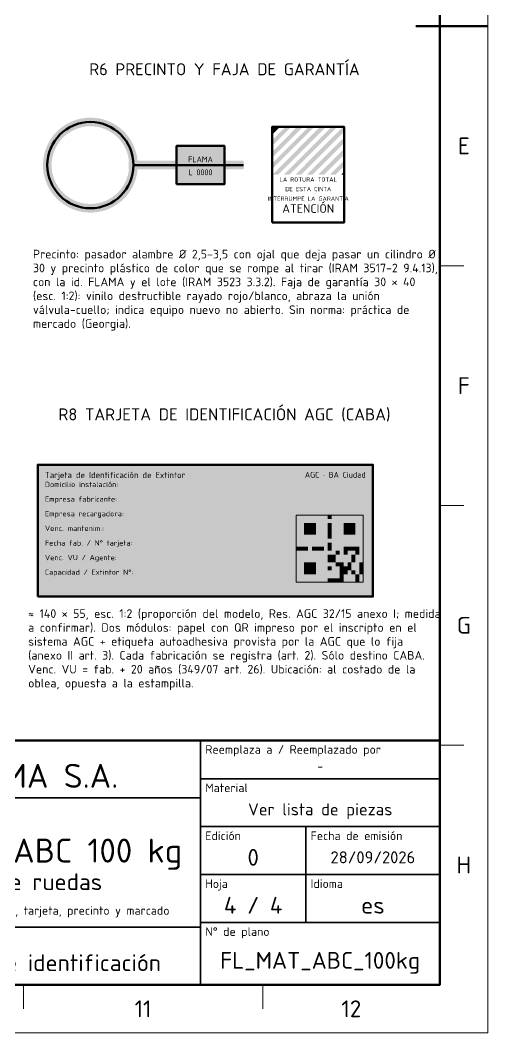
# Model space of a CAD drawing. Header units: millimetres. Extents: x 0 to 2382, y 0 to 420.
# Drawn here: x 2284.3 to 2382, y 0 to 211.2 of the extents above; entities that cross this region are included whole.
import ezdxf
from ezdxf.enums import TextEntityAlignment as Align

# ---------------------------------------------------------------- set-up
doc = ezdxf.new("R2010")
doc.units = ezdxf.units.MM
for name, color, linetype, lineweight in [('01-VISIBLE', 7, 'CONTINUOUS', 70), ('06-TEXTO', 7, 'CONTINUOUS', 25), ('07-RECUADRO', 7, 'CONTINUOUS', 70), ('08-FINA', 5, 'CONTINUOUS', 18), ('10-ROTULO', 7, 'CONTINUOUS', 35), ('11-TEXTO-ROTULO', 7, 'CONTINUOUS', 25), ('13-GRAFICA', 30, 'CONTINUOUS', 18)]:
    doc.layers.add(name, color=color, linetype=linetype, lineweight=lineweight)
doc.styles.add('ISO3098', font='isocpeur.ttf')

msp = doc.modelspace()

# ---------------------------------------------------------------- hatches: boundary and pattern name
at = {"layer": '13-GRAFICA', "true_color": 0xd6d9de}
h = msp.add_hatch(color=7, dxfattribs=at)
h.dxf.hatch_style = 1
h.paths.add_polyline_path([(2290.953, 186.767), (2291.146, 187.027), (2291.347, 187.28), (2291.557, 187.528), (2291.774, 187.768), (2292, 188), (2292.232, 188.226), (2292.472, 188.443), (2292.72, 188.653), (2292.973, 188.854), (2293.233, 189.047), (2293.5, 189.232), (2293.772, 189.407), (2294.05, 189.574), (2294.333, 189.731), (2294.621, 189.879), (2294.914, 190.018), (2295.211, 190.146), (2295.513, 190.265), (2295.818, 190.375), (2296.126, 190.474), (2296.438, 190.563), (2296.752, 190.641), (2297.069, 190.71), (2297.387, 190.768), (2297.708, 190.815), (2298.03, 190.852), (2298.353, 190.879), (2298.676, 190.895), (2299, 190.9), (2299.324, 190.895), (2299.647, 190.879), (2299.97, 190.852), (2300.292, 190.815), (2300.613, 190.768), (2300.931, 190.71), (2301.248, 190.641), (2301.562, 190.563), (2301.874, 190.474), (2302.182, 190.375), (2302.487, 190.265), (2302.789, 190.146), (2303.086, 190.018), (2303.379, 189.879), (2303.667, 189.731), (2303.95, 189.574), (2304.228, 189.407), (2304.5, 189.232), (2304.767, 189.047), (2305.027, 188.854), (2305.28, 188.653), (2305.528, 188.443), (2305.768, 188.226), (2306, 188), (2306.226, 187.768), (2306.443, 187.528), (2306.653, 187.28), (2306.854, 187.027), (2307.047, 186.767), (2307.1, 186.69), (2307.1, 181), (2307.096, 181.265), (2307.083, 181.53), (2307.061, 181.794), (2307.031, 182.057), (2306.992, 182.319), (2306.944, 182.58), (2306.888, 182.839), (2306.824, 183.096), (2306.751, 183.351), (2306.67, 183.604), (2306.581, 183.853), (2306.483, 184.1), (2306.378, 184.343), (2306.265, 184.583), (2306.144, 184.818), (2306.015, 185.05), (2305.879, 185.277), (2305.735, 185.5), (2305.584, 185.718), (2305.426, 185.931), (2305.261, 186.139), (2305.09, 186.341), (2304.912, 186.537), (2304.728, 186.728), (2304.537, 186.912), (2304.341, 187.09), (2304.139, 187.261), (2303.931, 187.426), (2303.718, 187.584), (2303.5, 187.735), (2303.277, 187.879), (2303.05, 188.015), (2302.818, 188.144), (2302.583, 188.265), (2302.343, 188.378), (2302.1, 188.483), (2301.853, 188.581), (2301.604, 188.67), (2301.351, 188.751), (2301.096, 188.824), (2300.839, 188.888), (2300.58, 188.944), (2300.319, 188.992), (2300.057, 189.031), (2299.794, 189.061), (2299.53, 189.083), (2299.265, 189.096), (2299, 189.1), (2298.735, 189.096), (2298.47, 189.083), (2298.206, 189.061), (2297.943, 189.031), (2297.681, 188.992), (2297.42, 188.944), (2297.161, 188.888), (2296.904, 188.824), (2296.649, 188.751), (2296.396, 188.67), (2296.147, 188.581), (2295.9, 188.483), (2295.657, 188.378), (2295.417, 188.265), (2295.182, 188.144), (2294.95, 188.015), (2294.723, 187.879), (2294.5, 187.735), (2294.282, 187.584), (2294.069, 187.426), (2293.861, 187.261), (2293.659, 187.09), (2293.463, 186.912), (2293.272, 186.728), (2293.088, 186.537), (2292.91, 186.341), (2292.739, 186.139), (2292.574, 185.931), (2292.416, 185.718), (2292.265, 185.5), (2292.121, 185.277), (2291.985, 185.05), (2291.856, 184.818), (2291.735, 184.583), (2291.622, 184.343), (2291.517, 184.1), (2291.419, 183.853), (2291.33, 183.604), (2291.249, 183.351), (2291.176, 183.096), (2291.112, 182.839), (2291.056, 182.58), (2291.008, 182.319), (2290.969, 182.057), (2290.939, 181.794), (2290.917, 181.53), (2290.904, 181.265), (2290.9, 181), (2290.9, 186.69)])
at = {"layer": '13-GRAFICA', "true_color": 0xc81e2d}
h = msp.add_hatch(color=7, dxfattribs=at)
h.dxf.hatch_style = 1
h.paths.add_polyline_path([(2337, 187.4), (2337, 188.6), (2337.4, 189), (2338.6, 189)])
h = msp.add_hatch(color=7, dxfattribs=at)
h.dxf.hatch_style = 1
h.paths.add_polyline_path([(2337, 185), (2337, 186.2), (2339.8, 189), (2341, 189)])
h = msp.add_hatch(color=7, dxfattribs=at)
h.dxf.hatch_style = 1
h.paths.add_polyline_path([(2337, 182.6), (2337, 183.8), (2342.2, 189), (2343.4, 189)])
h = msp.add_hatch(color=7, dxfattribs=at)
h.dxf.hatch_style = 1
h.paths.add_polyline_path([(2337, 180.2), (2337, 181.4), (2344.6, 189), (2345.8, 189)])
h = msp.add_hatch(color=7, dxfattribs=at)
h.dxf.hatch_style = 1
h.paths.add_polyline_path([(2337, 179), (2347, 189), (2348.2, 189), (2338.2, 179)])
h = msp.add_hatch(color=7, dxfattribs=at)
h.dxf.hatch_style = 1
h.paths.add_polyline_path([(2339.4, 179), (2349.4, 189), (2350.6, 189), (2340.6, 179)])
h = msp.add_hatch(color=7, dxfattribs=at)
h.dxf.hatch_style = 1
h.paths.add_polyline_path([(2341.8, 179), (2351.8, 189), (2352, 189), (2352, 188), (2343, 179)])
at = {"layer": '13-GRAFICA', "true_color": 0xd6d9de}
h = msp.add_hatch(color=7, dxfattribs=at)
h.dxf.hatch_style = 1
h.paths.add_polyline_path([(2290.768, 175.5), (2290.593, 175.772), (2290.426, 176.05), (2290.269, 176.333), (2290.121, 176.621), (2289.982, 176.914), (2289.854, 177.211), (2289.735, 177.513), (2289.625, 177.818), (2289.526, 178.126), (2289.437, 178.438), (2289.359, 178.752), (2289.29, 179.069), (2289.232, 179.387), (2289.185, 179.708), (2289.148, 180.03), (2289.121, 180.353), (2289.105, 180.676), (2289.1, 181), (2289.105, 181.324), (2289.121, 181.647), (2289.148, 181.97), (2289.185, 182.292), (2289.232, 182.613), (2289.29, 182.931), (2289.359, 183.248), (2289.437, 183.562), (2289.526, 183.874), (2289.625, 184.182), (2289.735, 184.487), (2289.854, 184.789), (2289.982, 185.086), (2290.121, 185.379), (2290.269, 185.667), (2290.426, 185.95), (2290.593, 186.228), (2290.768, 186.5), (2290.9, 186.69), (2290.9, 181), (2290.9, 175.31)])
h = msp.add_hatch(color=7, dxfattribs=at)
h.dxf.hatch_style = 1
h.paths.add_polyline_path([(2308.879, 180.353), (2308.852, 180.03), (2308.815, 179.708), (2308.768, 179.387), (2308.71, 179.069), (2308.641, 178.752), (2308.563, 178.438), (2308.474, 178.126), (2308.375, 177.818), (2308.265, 177.513), (2308.146, 177.211), (2308.018, 176.914), (2307.879, 176.621), (2307.731, 176.333), (2307.574, 176.05), (2307.407, 175.772), (2307.232, 175.5), (2307.1, 175.31), (2307.1, 181), (2307.1, 186.69), (2307.232, 186.5), (2307.407, 186.228), (2307.574, 185.95), (2307.731, 185.667), (2307.879, 185.379), (2308.018, 185.086), (2308.146, 184.789), (2308.265, 184.487), (2308.375, 184.182), (2308.474, 183.874), (2308.563, 183.562), (2308.641, 183.248), (2308.71, 182.931), (2308.768, 182.613), (2308.815, 182.292), (2308.852, 181.97), (2308.879, 181.647), (2308.895, 181.324), (2308.9, 181), (2308.895, 180.676)])
at = {"layer": '13-GRAFICA', "true_color": 0xc81e2d}
h = msp.add_hatch(color=7, dxfattribs=at)
h.dxf.hatch_style = 1
h.paths.add_polyline_path([(2344.2, 179), (2352, 186.8), (2352, 185.6), (2345.4, 179)])
at = {"layer": '13-GRAFICA', "true_color": 0xffd200}
h = msp.add_hatch(color=7, dxfattribs=at)
h.dxf.hatch_style = 1
h.paths.add_polyline_path([(2327, 177), (2327, 185), (2317, 185), (2317, 177)])
at = {"layer": '13-GRAFICA', "true_color": 0xc81e2d}
h = msp.add_hatch(color=7, dxfattribs=at)
h.dxf.hatch_style = 1
h.paths.add_polyline_path([(2346.6, 179), (2352, 184.4), (2352, 183.2), (2347.8, 179)])
at = {"layer": '13-GRAFICA', "true_color": 0xd6d9de}
h = msp.add_hatch(color=7, dxfattribs=at)
h.dxf.hatch_style = 1
h.paths.add_polyline_path([(2331, 180.1), (2331, 181.9), (2307, 181.9), (2307, 180.1)])
at = {"layer": '13-GRAFICA', "true_color": 0xc81e2d}
h = msp.add_hatch(color=7, dxfattribs=at)
h.dxf.hatch_style = 1
h.paths.add_polyline_path([(2349, 179), (2352, 182), (2352, 180.8), (2350.2, 179)])
at = {"layer": '13-GRAFICA', "true_color": 0xd6d9de}
h = msp.add_hatch(color=7, dxfattribs=at)
h.dxf.hatch_style = 1
h.paths.add_polyline_path([(2307.047, 175.233), (2306.854, 174.973), (2306.653, 174.72), (2306.443, 174.472), (2306.226, 174.232), (2306, 174), (2305.768, 173.774), (2305.528, 173.557), (2305.28, 173.347), (2305.027, 173.146), (2304.767, 172.953), (2304.5, 172.768), (2304.228, 172.593), (2303.95, 172.426), (2303.667, 172.269), (2303.379, 172.121), (2303.086, 171.982), (2302.789, 171.854), (2302.487, 171.735), (2302.182, 171.625), (2301.874, 171.526), (2301.562, 171.437), (2301.248, 171.359), (2300.931, 171.29), (2300.613, 171.232), (2300.292, 171.185), (2299.97, 171.148), (2299.647, 171.121), (2299.324, 171.105), (2299, 171.1), (2298.676, 171.105), (2298.353, 171.121), (2298.03, 171.148), (2297.708, 171.185), (2297.387, 171.232), (2297.069, 171.29), (2296.752, 171.359), (2296.438, 171.437), (2296.126, 171.526), (2295.818, 171.625), (2295.513, 171.735), (2295.211, 171.854), (2294.914, 171.982), (2294.621, 172.121), (2294.333, 172.269), (2294.05, 172.426), (2293.772, 172.593), (2293.5, 172.768), (2293.233, 172.953), (2292.973, 173.146), (2292.72, 173.347), (2292.472, 173.557), (2292.232, 173.774), (2292, 174), (2291.774, 174.232), (2291.557, 174.472), (2291.347, 174.72), (2291.146, 174.973), (2290.953, 175.233), (2290.9, 175.31), (2290.9, 181), (2290.904, 180.735), (2290.917, 180.47), (2290.939, 180.206), (2290.969, 179.943), (2291.008, 179.681), (2291.056, 179.42), (2291.112, 179.161), (2291.176, 178.904), (2291.249, 178.649), (2291.33, 178.396), (2291.419, 178.147), (2291.517, 177.9), (2291.622, 177.657), (2291.735, 177.417), (2291.856, 177.182), (2291.985, 176.95), (2292.121, 176.723), (2292.265, 176.5), (2292.416, 176.282), (2292.574, 176.069), (2292.739, 175.861), (2292.91, 175.659), (2293.088, 175.463), (2293.272, 175.272), (2293.463, 175.088), (2293.659, 174.91), (2293.861, 174.739), (2294.069, 174.574), (2294.282, 174.416), (2294.5, 174.265), (2294.723, 174.121), (2294.95, 173.985), (2295.182, 173.856), (2295.417, 173.735), (2295.657, 173.622), (2295.9, 173.517), (2296.147, 173.419), (2296.396, 173.33), (2296.649, 173.249), (2296.904, 173.176), (2297.161, 173.112), (2297.42, 173.056), (2297.681, 173.008), (2297.943, 172.969), (2298.206, 172.939), (2298.47, 172.917), (2298.735, 172.904), (2299, 172.9), (2299.265, 172.904), (2299.53, 172.917), (2299.794, 172.939), (2300.057, 172.969), (2300.319, 173.008), (2300.58, 173.056), (2300.839, 173.112), (2301.096, 173.176), (2301.351, 173.249), (2301.604, 173.33), (2301.853, 173.419), (2302.1, 173.517), (2302.343, 173.622), (2302.583, 173.735), (2302.818, 173.856), (2303.05, 173.985), (2303.277, 174.121), (2303.5, 174.265), (2303.718, 174.416), (2303.931, 174.574), (2304.139, 174.739), (2304.341, 174.91), (2304.537, 175.088), (2304.728, 175.272), (2304.912, 175.463), (2305.09, 175.659), (2305.261, 175.861), (2305.426, 176.069), (2305.584, 176.282), (2305.735, 176.5), (2305.879, 176.723), (2306.015, 176.95), (2306.144, 177.182), (2306.265, 177.417), (2306.378, 177.657), (2306.483, 177.9), (2306.581, 178.147), (2306.67, 178.396), (2306.751, 178.649), (2306.824, 178.904), (2306.888, 179.161), (2306.944, 179.42), (2306.992, 179.681), (2307.031, 179.943), (2307.061, 180.206), (2307.083, 180.47), (2307.096, 180.735), (2307.1, 181), (2307.1, 175.31)])
at = {"layer": '13-GRAFICA', "true_color": 0xc81e2d}
h = msp.add_hatch(color=7, dxfattribs=at)
h.dxf.hatch_style = 1
h.paths.add_polyline_path([(2351.4, 179), (2352, 179.6), (2352, 179)])
at = {"layer": '13-GRAFICA', "true_color": 0xffffff}
h = msp.add_hatch(color=7, dxfattribs=at)
h.dxf.hatch_style = 1
h.paths.add_polyline_path([(2358, 91), (2358, 118.5), (2288, 118.5), (2288, 91)])
at = {"layer": '13-GRAFICA', "true_color": 0xe1e1e1}
h = msp.add_hatch(color=7, dxfattribs=at)
h.dxf.hatch_style = 1
h.paths.add_polyline_path([(2358, 115.1), (2358, 118.5), (2288, 118.5), (2288, 115.1)])
at = {"layer": '13-GRAFICA', "true_color": 0xffd200}
h = msp.add_hatch(color=7, dxfattribs=at)
h.dxf.hatch_style = 1
h.paths.add_polyline_path([(2357, 115.4), (2357, 118.2), (2343, 118.2), (2343, 115.4)])
at = {"layer": '13-GRAFICA', "true_color": 0xffffff}
h = msp.add_hatch(color=7, dxfattribs=at)
h.dxf.hatch_style = 1
h.paths.add_polyline_path([(2356, 94), (2356, 108), (2342, 108), (2342, 94)])
at = {"layer": '13-GRAFICA', "true_color": 0x191919}
h = msp.add_hatch(color=7, dxfattribs=at)
h.dxf.hatch_style = 1
h.paths.add_polyline_path([(2342, 108), (2342.824, 108), (2342.824, 107.176), (2342.824, 103.059), (2342.824, 102.235), (2342, 102.235)])
h = msp.add_hatch(color=7, dxfattribs=at)
h.dxf.hatch_style = 1
h.paths.add_polyline_path([(2346.941, 108), (2346.941, 107.176), (2342.824, 107.176), (2342.824, 108)])
h = msp.add_hatch(color=7, dxfattribs=at)
h.dxf.hatch_style = 1
h.paths.add_polyline_path([(2347.765, 108), (2347.765, 102.235), (2346.941, 102.235), (2346.941, 103.059), (2346.941, 107.176), (2346.941, 108)])
h = msp.add_hatch(color=7, dxfattribs=at)
h.dxf.hatch_style = 1
h.paths.add_polyline_path([(2349.412, 107.176), (2349.412, 108), (2348.588, 108), (2348.588, 107.176)])
h = msp.add_hatch(color=7, dxfattribs=at)
h.dxf.hatch_style = 1
h.paths.add_polyline_path([(2350.235, 108), (2351.059, 108), (2351.059, 107.176), (2351.059, 103.059), (2351.059, 102.235), (2350.235, 102.235)])
h = msp.add_hatch(color=7, dxfattribs=at)
h.dxf.hatch_style = 1
h.paths.add_polyline_path([(2355.176, 108), (2355.176, 107.176), (2351.059, 107.176), (2351.059, 108)])
h = msp.add_hatch(color=7, dxfattribs=at)
h.dxf.hatch_style = 1
h.paths.add_polyline_path([(2356, 108), (2356, 102.235), (2355.176, 102.235), (2355.176, 103.059), (2355.176, 107.176), (2355.176, 108)])
h = msp.add_hatch(color=7, dxfattribs=at)
h.dxf.hatch_style = 1
h.paths.add_polyline_path([(2346.118, 103.882), (2343.647, 103.882), (2343.647, 106.353), (2346.118, 106.353)])
h = msp.add_hatch(color=7, dxfattribs=at)
h.dxf.hatch_style = 1
h.paths.add_polyline_path([(2349.412, 105.529), (2349.412, 106.353), (2348.588, 106.353), (2348.588, 105.529)])
h = msp.add_hatch(color=7, dxfattribs=at)
h.dxf.hatch_style = 1
h.paths.add_polyline_path([(2354.353, 103.882), (2351.882, 103.882), (2351.882, 106.353), (2354.353, 106.353)])
h = msp.add_hatch(color=7, dxfattribs=at)
h.dxf.hatch_style = 1
h.paths.add_polyline_path([(2349.412, 104.706), (2349.412, 105.529), (2348.588, 105.529), (2348.588, 104.706)])
h = msp.add_hatch(color=7, dxfattribs=at)
h.dxf.hatch_style = 1
h.paths.add_polyline_path([(2349.412, 103.882), (2349.412, 104.706), (2348.588, 104.706), (2348.588, 103.882)])
h = msp.add_hatch(color=7, dxfattribs=at)
h.dxf.hatch_style = 1
h.paths.add_polyline_path([(2349.412, 103.059), (2349.412, 103.882), (2348.588, 103.882), (2348.588, 103.059)])
h = msp.add_hatch(color=7, dxfattribs=at)
h.dxf.hatch_style = 1
h.paths.add_polyline_path([(2342.824, 100.588), (2342.824, 101.412), (2342, 101.412), (2342, 100.588)])
h = msp.add_hatch(color=7, dxfattribs=at)
h.dxf.hatch_style = 1
h.paths.add_polyline_path([(2342.824, 102.235), (2342.824, 103.059), (2346.941, 103.059), (2346.941, 102.235)])
h = msp.add_hatch(color=7, dxfattribs=at)
h.dxf.hatch_style = 1
h.paths.add_polyline_path([(2343.647, 100.588), (2343.647, 101.412), (2342.824, 101.412), (2342.824, 100.588)])
h = msp.add_hatch(color=7, dxfattribs=at)
h.dxf.hatch_style = 1
h.paths.add_polyline_path([(2344.471, 100.588), (2344.471, 101.412), (2343.647, 101.412), (2343.647, 100.588)])
h = msp.add_hatch(color=7, dxfattribs=at)
h.dxf.hatch_style = 1
h.paths.add_polyline_path([(2346.118, 100.588), (2346.118, 101.412), (2345.294, 101.412), (2345.294, 100.588)])
h = msp.add_hatch(color=7, dxfattribs=at)
h.dxf.hatch_style = 1
h.paths.add_polyline_path([(2346.941, 100.588), (2346.941, 101.412), (2346.118, 101.412), (2346.118, 100.588)])
h = msp.add_hatch(color=7, dxfattribs=at)
h.dxf.hatch_style = 1
h.paths.add_polyline_path([(2347.765, 100.588), (2347.765, 101.412), (2346.941, 101.412), (2346.941, 100.588)])
h = msp.add_hatch(color=7, dxfattribs=at)
h.dxf.hatch_style = 1
h.paths.add_polyline_path([(2349.412, 101.412), (2349.412, 102.235), (2348.588, 102.235), (2348.588, 101.412)])
h = msp.add_hatch(color=7, dxfattribs=at)
h.dxf.hatch_style = 1
h.paths.add_polyline_path([(2349.412, 100.588), (2349.412, 101.412), (2348.588, 101.412), (2348.588, 100.588)])
h = msp.add_hatch(color=7, dxfattribs=at)
h.dxf.hatch_style = 1
h.paths.add_polyline_path([(2351.059, 102.235), (2351.059, 103.059), (2355.176, 103.059), (2355.176, 102.235)])
h = msp.add_hatch(color=7, dxfattribs=at)
h.dxf.hatch_style = 1
h.paths.add_polyline_path([(2352.706, 100.588), (2352.706, 101.412), (2351.882, 101.412), (2351.882, 100.588)])
h = msp.add_hatch(color=7, dxfattribs=at)
h.dxf.hatch_style = 1
h.paths.add_polyline_path([(2353.529, 100.588), (2353.529, 101.412), (2352.706, 101.412), (2352.706, 100.588)])
h = msp.add_hatch(color=7, dxfattribs=at)
h.dxf.hatch_style = 1
h.paths.add_polyline_path([(2354.353, 100.588), (2354.353, 101.412), (2353.529, 101.412), (2353.529, 100.588)])
h = msp.add_hatch(color=7, dxfattribs=at)
h.dxf.hatch_style = 1
h.paths.add_polyline_path([(2355.176, 100.588), (2355.176, 101.412), (2354.353, 101.412), (2354.353, 100.588)])
h = msp.add_hatch(color=7, dxfattribs=at)
h.dxf.hatch_style = 1
h.paths.add_polyline_path([(2342, 99.765), (2342.824, 99.765), (2342.824, 98.941), (2342.824, 94.824), (2342.824, 94), (2342, 94)])
h = msp.add_hatch(color=7, dxfattribs=at)
h.dxf.hatch_style = 1
h.paths.add_polyline_path([(2346.941, 99.765), (2346.941, 98.941), (2342.824, 98.941), (2342.824, 99.765)])
h = msp.add_hatch(color=7, dxfattribs=at)
h.dxf.hatch_style = 1
h.paths.add_polyline_path([(2347.765, 99.765), (2347.765, 94), (2346.941, 94), (2346.941, 94.824), (2346.941, 98.941), (2346.941, 99.765)])
h = msp.add_hatch(color=7, dxfattribs=at)
h.dxf.hatch_style = 1
h.paths.add_polyline_path([(2349.412, 98.941), (2349.412, 99.765), (2348.588, 99.765), (2348.588, 98.941)])
h = msp.add_hatch(color=7, dxfattribs=at)
h.dxf.hatch_style = 1
h.paths.add_polyline_path([(2350.235, 98.941), (2350.235, 99.765), (2349.412, 99.765), (2349.412, 98.941)])
h = msp.add_hatch(color=7, dxfattribs=at)
h.dxf.hatch_style = 1
h.paths.add_polyline_path([(2351.059, 99.765), (2351.059, 100.588), (2350.235, 100.588), (2350.235, 99.765)])
h = msp.add_hatch(color=7, dxfattribs=at)
h.dxf.hatch_style = 1
h.paths.add_polyline_path([(2352.706, 99.765), (2352.706, 100.588), (2351.882, 100.588), (2351.882, 99.765)])
h = msp.add_hatch(color=7, dxfattribs=at)
h.dxf.hatch_style = 1
h.paths.add_polyline_path([(2354.353, 98.941), (2354.353, 99.765), (2353.529, 99.765), (2353.529, 98.941)])
h = msp.add_hatch(color=7, dxfattribs=at)
h.dxf.hatch_style = 1
h.paths.add_polyline_path([(2355.176, 99.765), (2355.176, 100.588), (2354.353, 100.588), (2354.353, 99.765)])
h = msp.add_hatch(color=7, dxfattribs=at)
h.dxf.hatch_style = 1
h.paths.add_polyline_path([(2346.118, 95.647), (2343.647, 95.647), (2343.647, 98.118), (2346.118, 98.118)])
h = msp.add_hatch(color=7, dxfattribs=at)
h.dxf.hatch_style = 1
h.paths.add_polyline_path([(2349.412, 98.118), (2349.412, 98.941), (2348.588, 98.941), (2348.588, 98.118)])
h = msp.add_hatch(color=7, dxfattribs=at)
h.dxf.hatch_style = 1
h.paths.add_polyline_path([(2349.412, 96.471), (2349.412, 97.294), (2348.588, 97.294), (2348.588, 96.471)])
h = msp.add_hatch(color=7, dxfattribs=at)
h.dxf.hatch_style = 1
h.paths.add_polyline_path([(2350.235, 98.118), (2350.235, 98.941), (2349.412, 98.941), (2349.412, 98.118)])
h = msp.add_hatch(color=7, dxfattribs=at)
h.dxf.hatch_style = 1
h.paths.add_polyline_path([(2351.059, 97.294), (2351.059, 98.118), (2350.235, 98.118), (2350.235, 97.294)])
h = msp.add_hatch(color=7, dxfattribs=at)
h.dxf.hatch_style = 1
h.paths.add_polyline_path([(2351.882, 97.294), (2351.882, 98.118), (2351.059, 98.118), (2351.059, 97.294)])
h = msp.add_hatch(color=7, dxfattribs=at)
h.dxf.hatch_style = 1
h.paths.add_polyline_path([(2351.882, 96.471), (2351.882, 97.294), (2351.059, 97.294), (2351.059, 96.471)])
h = msp.add_hatch(color=7, dxfattribs=at)
h.dxf.hatch_style = 1
h.paths.add_polyline_path([(2352.706, 96.471), (2352.706, 97.294), (2351.882, 97.294), (2351.882, 96.471)])
h = msp.add_hatch(color=7, dxfattribs=at)
h.dxf.hatch_style = 1
h.paths.add_polyline_path([(2353.529, 97.294), (2353.529, 98.118), (2352.706, 98.118), (2352.706, 97.294)])
h = msp.add_hatch(color=7, dxfattribs=at)
h.dxf.hatch_style = 1
h.paths.add_polyline_path([(2353.529, 96.471), (2353.529, 97.294), (2352.706, 97.294), (2352.706, 96.471)])
h = msp.add_hatch(color=7, dxfattribs=at)
h.dxf.hatch_style = 1
h.paths.add_polyline_path([(2354.353, 98.118), (2354.353, 98.941), (2353.529, 98.941), (2353.529, 98.118)])
h = msp.add_hatch(color=7, dxfattribs=at)
h.dxf.hatch_style = 1
h.paths.add_polyline_path([(2356, 97.294), (2356, 98.118), (2355.176, 98.118), (2355.176, 97.294)])
h = msp.add_hatch(color=7, dxfattribs=at)
h.dxf.hatch_style = 1
h.paths.add_polyline_path([(2356, 96.471), (2356, 97.294), (2355.176, 97.294), (2355.176, 96.471)])
h = msp.add_hatch(color=7, dxfattribs=at)
h.dxf.hatch_style = 1
h.paths.add_polyline_path([(2351.882, 95.647), (2351.882, 96.471), (2351.059, 96.471), (2351.059, 95.647)])
h = msp.add_hatch(color=7, dxfattribs=at)
h.dxf.hatch_style = 1
h.paths.add_polyline_path([(2351.882, 94.824), (2351.882, 95.647), (2351.059, 95.647), (2351.059, 94.824)])
h = msp.add_hatch(color=7, dxfattribs=at)
h.dxf.hatch_style = 1
h.paths.add_polyline_path([(2352.706, 95.647), (2352.706, 96.471), (2351.882, 96.471), (2351.882, 95.647)])
h = msp.add_hatch(color=7, dxfattribs=at)
h.dxf.hatch_style = 1
h.paths.add_polyline_path([(2354.353, 95.647), (2354.353, 96.471), (2353.529, 96.471), (2353.529, 95.647)])
h = msp.add_hatch(color=7, dxfattribs=at)
h.dxf.hatch_style = 1
h.paths.add_polyline_path([(2355.176, 94.824), (2355.176, 95.647), (2354.353, 95.647), (2354.353, 94.824)])
h = msp.add_hatch(color=7, dxfattribs=at)
h.dxf.hatch_style = 1
h.paths.add_polyline_path([(2356, 95.647), (2356, 96.471), (2355.176, 96.471), (2355.176, 95.647)])
h = msp.add_hatch(color=7, dxfattribs=at)
h.dxf.hatch_style = 1
h.paths.add_polyline_path([(2342.824, 94), (2342.824, 94.824), (2346.941, 94.824), (2346.941, 94)])
h = msp.add_hatch(color=7, dxfattribs=at)
h.dxf.hatch_style = 1
h.paths.add_polyline_path([(2349.412, 94), (2349.412, 94.824), (2348.588, 94.824), (2348.588, 94)])
h = msp.add_hatch(color=7, dxfattribs=at)
h.dxf.hatch_style = 1
h.paths.add_polyline_path([(2350.235, 94), (2350.235, 94.824), (2349.412, 94.824), (2349.412, 94)])
h = msp.add_hatch(color=7, dxfattribs=at)
h.dxf.hatch_style = 1
h.paths.add_polyline_path([(2351.059, 94), (2351.059, 94.824), (2350.235, 94.824), (2350.235, 94)])
h = msp.add_hatch(color=7, dxfattribs=at)
h.dxf.hatch_style = 1
h.paths.add_polyline_path([(2351.882, 94), (2351.882, 94.824), (2351.059, 94.824), (2351.059, 94)])
h = msp.add_hatch(color=7, dxfattribs=at)
h.dxf.hatch_style = 1
h.paths.add_polyline_path([(2355.176, 94), (2355.176, 94.824), (2354.353, 94.824), (2354.353, 94)])

# ---------------------------------------------------------------- linework, layer by layer
at = {"layer": '01-VISIBLE'}
msp.add_line((2308, 181), (2331, 181), dxfattribs=at)
for points in [[(2337, 169), (2352, 169), (2352, 189), (2337, 189)], [(2317, 177), (2327, 177), (2327, 185), (2317, 185)], [(2288, 91), (2358, 91), (2358, 118.5), (2288, 118.5)]]:
    msp.add_lwpolyline(points, close=True, dxfattribs=at)
msp.add_circle((2299, 181), 9, dxfattribs=at)
at = {"layer": '07-RECUADRO'}
msp.add_line((2382, 210), (2367, 210), dxfattribs=at)
for points in [[(1813, 10), (2372, 10), (2372, 410), (1813, 410)], [(2197, 10), (2372, 10), (2372, 61), (2197, 61)]]:
    msp.add_lwpolyline(points, close=True, dxfattribs=at)
at = {"layer": '08-FINA'}
for p, q in [((2372, 160), (2377, 160)), ((2372, 110), (2377, 110)), ((2372, 60), (2377, 60)), ((2285, 10), (2285, 5)), ((2335, 10), (2335, 5))]:
    msp.add_line(p, q, dxfattribs=at)
for points in [[(1788, 0), (2382, 0), (2382, 420), (1788, 420)], [(2342, 94), (2356, 94), (2356, 108), (2342, 108)]]:
    msp.add_lwpolyline(points, close=True, dxfattribs=at)
at = {"layer": '10-ROTULO'}
for points in [[(2252, 49), (2322, 49), (2322, 61), (2252, 61)], [(2322, 53), (2372, 53), (2372, 61), (2322, 61)], [(2322, 43), (2372, 43), (2372, 53), (2322, 53)], [(2252, 22), (2322, 22), (2322, 49), (2252, 49)], [(2322, 33), (2344, 33), (2344, 43), (2322, 43)], [(2344, 33), (2372, 33), (2372, 43), (2344, 43)], [(2322, 23), (2344, 23), (2344, 33), (2322, 33)], [(2344, 23), (2372, 23), (2372, 33), (2344, 33)], [(2252, 10), (2322, 10), (2322, 22), (2252, 22)], [(2322, 10), (2372, 10), (2372, 23), (2322, 23)]]:
    msp.add_lwpolyline(points, close=True, dxfattribs=at)

# ---------------------------------------------------------------- texts
at = {"layer": '06-TEXTO', "style": 'ISO3098'}
for s, height, p in [('R6 PRECINTO Y FAJA DE GARANTÍA', 2.5, (2327, 201)), ('E', 3.5, (2377, 185)), ('F', 3.5, (2377, 135)), ('R8 TARJETA DE IDENTIFICACIÓN AGC (CABA)', 2.5, (2327, 129)), ('G', 3.5, (2377, 85)), ('H', 3.5, (2377, 35)), ('11', 3.5, (2310, 5)), ('12', 3.5, (2353.5, 5))]:
    msp.add_text(s, height=height, dxfattribs=at).set_placement(p, align=Align.MIDDLE_CENTER)
for s, p in [('Precinto: pasador alambre Ø 2,5-3,5 con ojal que deja pasar un cilindro Ø', (2287, 161)), ('30 y precinto plástico de color que se rompe al tirar (IRAM 3517-2 9.4.13),', (2287, 158.1)), ('con la id. FLAMA y el lote (IRAM 3523 3.3.2). Faja de garantía 30 × 40', (2287, 155.2)), ('(esc. 1:2): vinilo destructible rayado rojo/blanco, abraza la unión', (2287, 152.3)), ('válvula-cuello; indica equipo nuevo no abierto. Sin norma: práctica de', (2287, 149.4)), ('mercado (Georgia).', (2287, 146.5)), ('≈ 140 × 55, esc. 1:2 (proporción del modelo, Res. AGC 32/15 anexo I; medida', (2286, 86)), ('a confirmar). Dos módulos: papel con QR impreso por el inscripto en el', (2286, 83.1)), ('sistema AGC + etiqueta autoadhesiva provista por la AGC que lo fija', (2286, 80.2)), ('(anexo II art. 3). Cada fabricación se registra (art. 2). Sólo destino CABA.', (2286, 77.3)), ('Venc. VU = fab. + 20 años (349/07 art. 26). Ubicación: al costado de la', (2286, 74.4)), ('oblea, opuesta a la estampilla.', (2286, 71.5))]:
    msp.add_text(s, height=1.8, dxfattribs=at).set_placement(p, align=Align.BOTTOM_LEFT)
at = {"layer": '11-TEXTO-ROTULO', "style": 'ISO3098'}
for s, p in [('Reemplaza a / Reemplazado por', (2323, 60)), ('Material', (2323, 52)), ('Edición', (2323, 42)), ('Fecha de emisión', (2345, 42)), ('Hoja', (2323, 32)), ('Idioma', (2345, 32)), ('N° de plano', (2323, 22))]:
    msp.add_text(s, height=1.8, dxfattribs=at).set_placement(p, align=Align.TOP_LEFT)
for s, height, p in [('FLAMA S.A.', 5, (2287, 53.6)), ('-', 1.8, (2347, 55.6)), ('Ver lista de piezas', 2.5, (2347, 46.6)), ('Extintor ABC 100 kg', 5, (2287, 38)), ('0', 3.5, (2333, 36.6)), ('28/09/2026', 2.5, (2358, 36.6)), ('sobre ruedas', 3.5, (2287, 31.5)), ('4 / 4', 3.5, (2333, 26.6)), ('Etiqueta, sellos, oblea, tarjeta, precinto y marcado', 1.8, (2287, 25.5)), ('es', 3.5, (2358, 26.6)), ('Rotulado e identificación', 3.5, (2287, 14.6)), ('FL_MAT_ABC_100kg', 3.5, (2347, 15.1))]:
    msp.add_text(s, height=height, dxfattribs=at).set_placement(p, align=Align.MIDDLE_CENTER)
at = {"layer": '13-GRAFICA', "style": 'ISO3098'}
for s, p in [('FLAMA', (2322, 182.2)), ('L 0000', (2322, 179.5))]:
    msp.add_text(s, height=1.2, dxfattribs=at).set_placement(p, align=Align.MIDDLE_CENTER)
at = {"layer": '13-GRAFICA', "true_color": 0x191919, "style": 'ISO3098'}
for s, p in [('LA ROTURA TOTAL', (2344.5, 178)), ('DE ESTA CINTA', (2344.5, 176)), ('INTERRUMPE LA GARANTÍA', (2344.5, 174))]:
    msp.add_text(s, height=0.9, dxfattribs=at).set_placement(p, align=Align.MIDDLE_CENTER)
at = {"layer": '13-GRAFICA', "true_color": 0xc81e2d, "style": 'ISO3098'}
msp.add_text('ATENCIÓN', height=1.8, dxfattribs=at).set_placement((2344.5, 170.5), align=Align.BOTTOM_CENTER)
at = {"layer": '13-GRAFICA', "style": 'ISO3098'}
msp.add_text('Tarjeta de Identificación de Extintor', height=1.3, dxfattribs=at).set_placement((2289.5, 117), align=Align.TOP_LEFT)
at = {"layer": '13-GRAFICA', "true_color": 0x191919, "style": 'ISO3098'}
msp.add_text('AGC · BA Ciudad', height=1.2, dxfattribs=at).set_placement((2356.5, 117), align=Align.TOP_RIGHT)
at = {"layer": '13-GRAFICA', "style": 'ISO3098'}
for s, p in [('Domicilio instalación:', (2289.5, 113.5)), ('Empresa fabricante:', (2289.5, 110.45)), ('Empresa recargadora:', (2289.5, 107.4)), ('Venc. mantenim.:', (2289.5, 104.35)), ('Fecha fab. / N° tarjeta:', (2289.5, 101.3)), ('Venc. VU / Agente:', (2289.5, 98.25)), ('Capacidad / Extintor N°:', (2289.5, 95.2))]:
    msp.add_text(s, height=1.1, dxfattribs=at).set_placement(p, align=Align.BOTTOM_LEFT)

doc.saveas('drawing.dxf')
